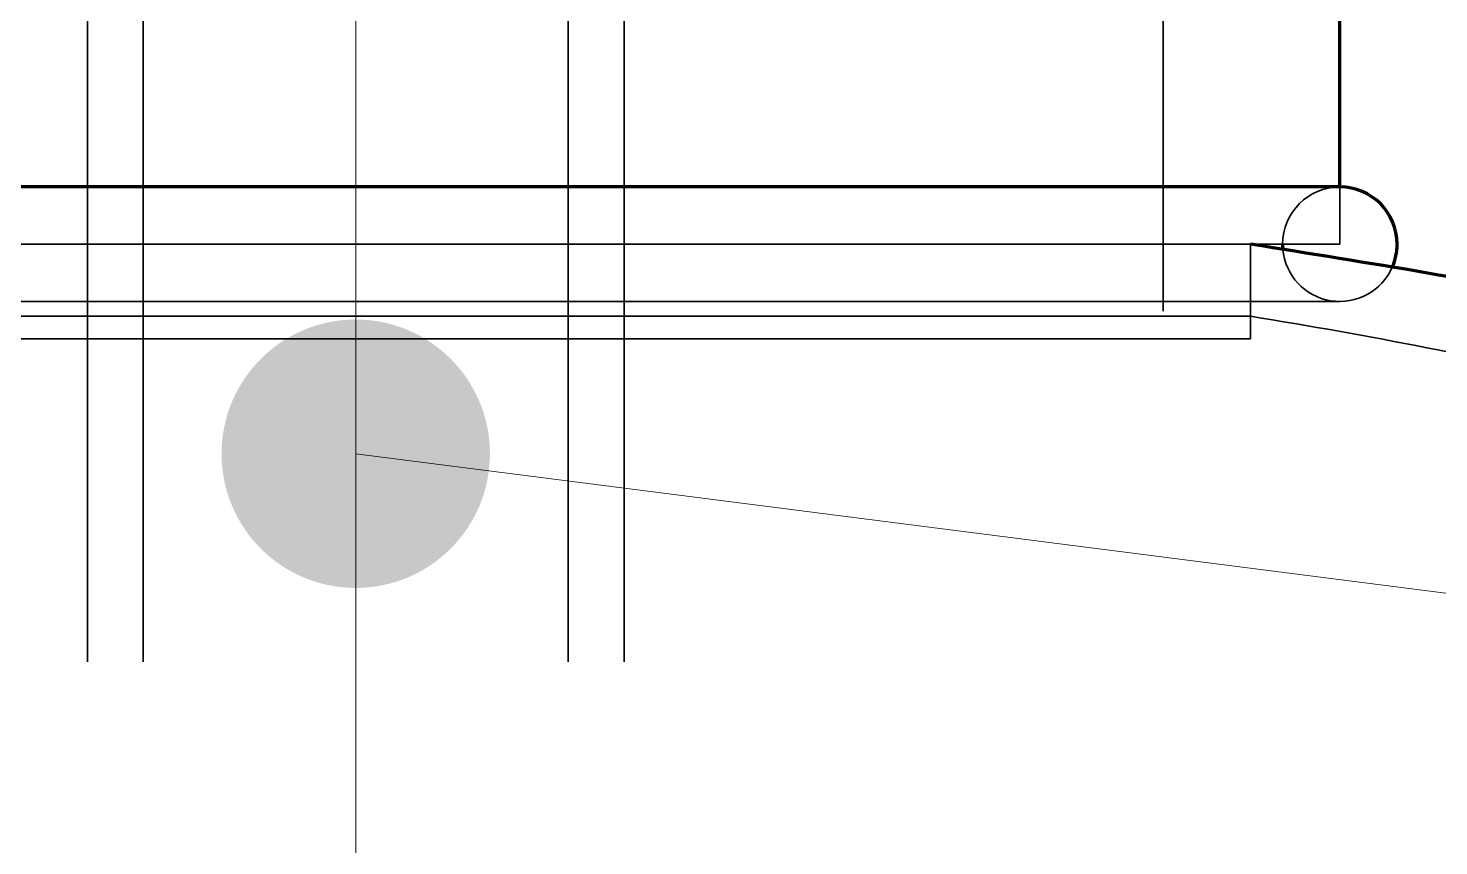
# Model space of a CAD drawing. Header units: millimetres. Extents: x 0 to 2382, y 0 to 420.
# Drawn here: x 161.54 to 167.84, y 298.5 to 302.15 of the extents above; entities that cross this region are included whole.
import ezdxf

# ---------------------------------------------------------------- set-up
doc = ezdxf.new("R2010")
doc.units = ezdxf.units.MM
doc.linetypes.add('IRAM-E-TRAZOS', pattern=[5, 4, -1])
doc.linetypes.add('IRAM-F-TRAZO-PUNTO', pattern=[20, 15, -2, 1, -2])
for name, color, linetype, lineweight in [('01-VISIBLE', 7, 'CONTINUOUS', 70), ('02-OCULTA', 4, 'IRAM-E-TRAZOS', 35), ('03-EJE', 1, 'IRAM-F-TRAZO-PUNTO', 18), ('08-FINA', 5, 'CONTINUOUS', 18)]:
    doc.layers.add(name, color=color, linetype=linetype, lineweight=lineweight)

msp = doc.modelspace()

# ---------------------------------------------------------------- hatches: boundary and pattern name
at = {"layer": '08-FINA'}
h = msp.add_hatch(color=7, dxfattribs=at)
h.dxf.hatch_style = 1
edge = h.paths.add_edge_path()
edge.add_arc((163, 300.25), 0.6, 0, 360)

# ---------------------------------------------------------------- linework, layer by layer
at = {"layer": '01-VISIBLE'}
msp.add_line((167.4, 301.4429), (167.4, 302.8869), dxfattribs=at)
for points in [[(167.4, 301.4429), (167.35, 301.4429), (167.3, 301.4429), (167.25, 301.4429), (167.2, 301.4429), (167.15, 301.4429), (167.1, 301.4429), (167.05, 301.4429), (167, 301.4429), (166.95, 301.4429), (166.9, 301.4429), (166.85, 301.4429), (166.8, 301.4429), (166.75, 301.4429), (166.7, 301.4429), (166.65, 301.4429), (166.6, 301.4429), (166.55, 301.4429), (166.5, 301.4429), (166.45, 301.4429), (166.4, 301.4429), (166.35, 301.4429), (166.3, 301.4429), (166.25, 301.4429), (166.2, 301.4429), (166.15, 301.4429), (166.1, 301.4429), (166.05, 301.4429), (166, 301.4429), (165.95, 301.4429), (165.9, 301.4429), (165.85, 301.4429), (165.8, 301.4429), (165.75, 301.4429), (165.7, 301.4429), (165.65, 301.4429), (165.6, 301.4429), (165.55, 301.4429), (165.5, 301.4429), (165.45, 301.4429), (165.4, 301.4429), (165.35, 301.4429), (165.3, 301.4429), (165.25, 301.4429), (165.2, 301.4429), (165.15, 301.4429), (165.1, 301.4429), (165.05, 301.4429), (165, 301.4429), (164.95, 301.4429), (164.9, 301.4429), (164.85, 301.4429), (164.8, 301.4429), (164.75, 301.4429), (164.7, 301.4429), (164.65, 301.4429), (164.6, 301.4429), (164.55, 301.4429), (164.5, 301.4429), (164.45, 301.4429), (164.4, 301.4429), (164.35, 301.4429), (164.3, 301.4429), (164.25, 301.4429), (164.2, 301.4429), (164.15, 301.4429), (164.1, 301.4429), (164.05, 301.4429), (164, 301.4429), (163.95, 301.4429), (163.9, 301.4429), (163.85, 301.4429), (163.8, 301.4429), (163.75, 301.4429), (163.7, 301.4429), (163.65, 301.4429), (163.6, 301.4429), (163.55, 301.4429), (163.5, 301.4429), (163.45, 301.4429), (163.4, 301.4429), (163.35, 301.4429), (163.3, 301.4429), (163.25, 301.4429), (163.2, 301.4429), (163.15, 301.4429), (163.1, 301.4429), (163.05, 301.4429), (163, 301.4429), (162.95, 301.4429), (162.9, 301.4429), (162.85, 301.4429), (162.8, 301.4429), (162.75, 301.4429), (162.7, 301.4429), (162.65, 301.4429), (162.6, 301.4429), (162.55, 301.4429), (162.5, 301.4429), (162.45, 301.4429), (162.4, 301.4429), (162.35, 301.4429), (162.3, 301.4429), (162.25, 301.4429), (162.2, 301.4429), (162.15, 301.4429), (162.1, 301.4429), (162.05, 301.4429), (162, 301.4429), (161.95, 301.4429), (161.9, 301.4429), (161.85, 301.4429), (161.8, 301.4429), (161.75, 301.4429), (161.7, 301.4429), (161.65, 301.4429), (161.6, 301.4429), (161.55, 301.4429), (161.5, 301.4429)], [(167.8907, 301.0402), (167.8414, 301.0489), (167.792, 301.0575), (167.7426, 301.066), (167.6933, 301.0744), (167.6438, 301.0826), (167.5944, 301.0909), (167.545, 301.099), (167.4956, 301.1071), (167.4461, 301.1152), (167.3967, 301.1232), (167.3472, 301.1313), (167.2978, 301.1392), (167.2483, 301.1472), (167.1989, 301.1551), (167.1494, 301.1631), (167.0999, 301.171), (167.0505, 301.1789), (167.001, 301.1867)]]:
    msp.add_lwpolyline(points, dxfattribs=at)
for start, end in [(0, 90), (180, -174.81435), (-23.65079, 0)]:
    msp.add_arc((167.4, 301.1869), 0.256, start, end, dxfattribs=at)
at = {"layer": '02-OCULTA'}
for p, q in [((166.61, 304.8869), (166.61, 300.7644)), ((161.8, 219.32), (161.8, 303.2669)), ((162.05, 219.32), (162.05, 303.2669)), ((163.95, 219.32), (163.95, 303.2669)), ((164.2, 219.32), (164.2, 303.2669)), ((167.4, 301.1869), (167.4, 301.4429)), ((167, 301.1869), (167, 300.8644)), ((167.001, 300.7644), (167.001, 301.1869))]:
    msp.add_line(p, q, dxfattribs=at)
for points in [[(167.4, 301.4429), (167.35, 301.4429), (167.3, 301.4429), (167.25, 301.4429), (167.2, 301.4429), (167.15, 301.4429), (167.1, 301.4429), (167.05, 301.4429), (167, 301.4429), (166.95, 301.4429), (166.9, 301.4429), (166.85, 301.4429), (166.8, 301.4429), (166.75, 301.4429), (166.7, 301.4429), (166.65, 301.4429), (166.6, 301.4429), (166.55, 301.4429), (166.5, 301.4429), (166.45, 301.4429), (166.4, 301.4429), (166.35, 301.4429), (166.3, 301.4429), (166.25, 301.4429), (166.2, 301.4429), (166.15, 301.4429), (166.1, 301.4429), (166.05, 301.4429), (166, 301.4429), (165.95, 301.4429), (165.9, 301.4429), (165.85, 301.4429), (165.8, 301.4429), (165.75, 301.4429), (165.7, 301.4429), (165.65, 301.4429), (165.6, 301.4429), (165.55, 301.4429), (165.5, 301.4429), (165.45, 301.4429), (165.4, 301.4429), (165.35, 301.4429), (165.3, 301.4429), (165.25, 301.4429), (165.2, 301.4429), (165.15, 301.4429), (165.1, 301.4429), (165.05, 301.4429), (165, 301.4429), (164.95, 301.4429), (164.9, 301.4429), (164.85, 301.4429), (164.8, 301.4429), (164.75, 301.4429), (164.7, 301.4429), (164.65, 301.4429), (164.6, 301.4429), (164.55, 301.4429), (164.5, 301.4429), (164.45, 301.4429), (164.4, 301.4429), (164.35, 301.4429), (164.3, 301.4429), (164.25, 301.4429), (164.2, 301.4429), (164.15, 301.4429), (164.1, 301.4429), (164.05, 301.4429), (164, 301.4429), (163.95, 301.4429), (163.9, 301.4429), (163.85, 301.4429), (163.8, 301.4429), (163.75, 301.4429), (163.7, 301.4429), (163.65, 301.4429), (163.6, 301.4429), (163.55, 301.4429), (163.5, 301.4429), (163.45, 301.4429), (163.4, 301.4429), (163.35, 301.4429), (163.3, 301.4429), (163.25, 301.4429), (163.2, 301.4429), (163.15, 301.4429), (163.1, 301.4429), (163.05, 301.4429), (163, 301.4429), (162.95, 301.4429), (162.9, 301.4429), (162.85, 301.4429), (162.8, 301.4429), (162.75, 301.4429), (162.7, 301.4429), (162.65, 301.4429), (162.6, 301.4429), (162.55, 301.4429), (162.5, 301.4429), (162.45, 301.4429), (162.4, 301.4429), (162.35, 301.4429), (162.3, 301.4429), (162.25, 301.4429), (162.2, 301.4429), (162.15, 301.4429), (162.1, 301.4429), (162.05, 301.4429), (162, 301.4429), (161.95, 301.4429), (161.9, 301.4429), (161.85, 301.4429), (161.8, 301.4429), (161.75, 301.4429), (161.7, 301.4429), (161.65, 301.4429), (161.6, 301.4429), (161.55, 301.4429), (161.5, 301.4429)], [(167.001, 301.1869), (166.951, 301.1869), (166.901, 301.1869), (166.851, 301.1869), (166.801, 301.1869), (166.7509, 301.1869), (166.7009, 301.1869), (166.6509, 301.1869), (166.6009, 301.1869), (166.5509, 301.1869), (166.5009, 301.1869), (166.4509, 301.1869), (166.4009, 301.1869), (166.3508, 301.1869), (166.3008, 301.1869), (166.2508, 301.1869), (166.2008, 301.1869), (166.1508, 301.1869), (166.1008, 301.1869), (166.0508, 301.1869), (166.0008, 301.1869), (165.9507, 301.1869), (165.9007, 301.1869), (165.8507, 301.1869), (165.8007, 301.1869), (165.7507, 301.1869), (165.7007, 301.1869), (165.6507, 301.1869), (165.6007, 301.1869), (165.5506, 301.1869), (165.5006, 301.1869), (165.4506, 301.1869), (165.4006, 301.1869), (165.3506, 301.1869), (165.3006, 301.1869), (165.2506, 301.1869), (165.2006, 301.1869), (165.1505, 301.1869), (165.1005, 301.1869), (165.0505, 301.1869), (165.0005, 301.1869), (164.9505, 301.1869), (164.9005, 301.1869), (164.8505, 301.1869), (164.8005, 301.1869), (164.7504, 301.1869), (164.7004, 301.1869), (164.6504, 301.1869), (164.6004, 301.1869), (164.5504, 301.1869), (164.5004, 301.1869), (164.4504, 301.1869), (164.4004, 301.1869), (164.3503, 301.1869), (164.3003, 301.1869), (164.2503, 301.1869), (164.2003, 301.1869), (164.1503, 301.1869), (164.1003, 301.1869), (164.0503, 301.1869), (164.0003, 301.1869), (163.9502, 301.1869), (163.9002, 301.1869), (163.8502, 301.1869), (163.8002, 301.1869), (163.7502, 301.1869), (163.7002, 301.1869), (163.6502, 301.1869), (163.6002, 301.1869), (163.5501, 301.1869), (163.5001, 301.1869), (163.4501, 301.1869), (163.4001, 301.1869), (163.3501, 301.1869), (163.3001, 301.1869), (163.2501, 301.1869), (163.2001, 301.1869), (163.15, 301.1869), (163.1, 301.1869), (163.05, 301.1869), (163, 301.1869), (162.95, 301.1869), (162.9, 301.1869), (162.85, 301.1869), (162.8, 301.1869), (162.7499, 301.1869), (162.6999, 301.1869), (162.6499, 301.1869), (162.5999, 301.1869), (162.5499, 301.1869), (162.4999, 301.1869), (162.4499, 301.1869), (162.3999, 301.1869), (162.3498, 301.1869), (162.2998, 301.1869), (162.2498, 301.1869), (162.1998, 301.1869), (162.1498, 301.1869), (162.0998, 301.1869), (162.0498, 301.1869), (161.9998, 301.1869), (161.9497, 301.1869), (161.8997, 301.1869), (161.8497, 301.1869), (161.7997, 301.1869), (161.7497, 301.1869), (161.6997, 301.1869), (161.6497, 301.1869), (161.5997, 301.1869), (161.5496, 301.1869), (161.4996, 301.1869)], [(161.4996, 301.1869), (161.5496, 301.1869), (161.5997, 301.1869), (161.6497, 301.1869), (161.6997, 301.1869), (161.7497, 301.1869), (161.7997, 301.1869), (161.8497, 301.1869), (161.8997, 301.1869), (161.9497, 301.1869), (161.9998, 301.1869), (162.0498, 301.1869), (162.0998, 301.1869), (162.1498, 301.1869), (162.1998, 301.1869), (162.2498, 301.1869), (162.2998, 301.1869), (162.3498, 301.1869), (162.3999, 301.1869), (162.4499, 301.1869), (162.4999, 301.1869), (162.5499, 301.1869), (162.5999, 301.1869), (162.6499, 301.1869), (162.6999, 301.1869), (162.7499, 301.1869), (162.8, 301.1869), (162.85, 301.1869), (162.9, 301.1869), (162.95, 301.1869), (163, 301.1869), (163.05, 301.1869), (163.1, 301.1869), (163.15, 301.1869), (163.2001, 301.1869), (163.2501, 301.1869), (163.3001, 301.1869), (163.3501, 301.1869), (163.4001, 301.1869), (163.4501, 301.1869), (163.5001, 301.1869), (163.5501, 301.1869), (163.6002, 301.1869), (163.6502, 301.1869), (163.7002, 301.1869), (163.7502, 301.1869), (163.8002, 301.1869), (163.8502, 301.1869), (163.9002, 301.1869), (163.9502, 301.1869), (164.0003, 301.1869), (164.0503, 301.1869), (164.1003, 301.1869), (164.1503, 301.1869), (164.2003, 301.1869), (164.2503, 301.1869), (164.3003, 301.1869), (164.3503, 301.1869), (164.4004, 301.1869), (164.4504, 301.1869), (164.5004, 301.1869), (164.5504, 301.1869), (164.6004, 301.1869), (164.6504, 301.1869), (164.7004, 301.1869), (164.7504, 301.1869), (164.8005, 301.1869), (164.8505, 301.1869), (164.9005, 301.1869), (164.9505, 301.1869), (165.0005, 301.1869), (165.0505, 301.1869), (165.1005, 301.1869), (165.1505, 301.1869), (165.2006, 301.1869), (165.2506, 301.1869), (165.3006, 301.1869), (165.3506, 301.1869), (165.4006, 301.1869), (165.4506, 301.1869), (165.5006, 301.1869), (165.5506, 301.1869), (165.6007, 301.1869), (165.6507, 301.1869), (165.7007, 301.1869), (165.7507, 301.1869), (165.8007, 301.1869), (165.8507, 301.1869), (165.9007, 301.1869), (165.9507, 301.1869), (166.0008, 301.1869), (166.0508, 301.1869), (166.1008, 301.1869), (166.1508, 301.1869), (166.2008, 301.1869), (166.2508, 301.1869), (166.3008, 301.1869), (166.3508, 301.1869), (166.4009, 301.1869), (166.4509, 301.1869), (166.5009, 301.1869), (166.5509, 301.1869), (166.6009, 301.1869), (166.6509, 301.1869), (166.7009, 301.1869), (166.7509, 301.1869), (166.801, 301.1869), (166.851, 301.1869), (166.901, 301.1869), (166.951, 301.1869), (167.001, 301.1869)], [(167, 301.1869), (166.95, 301.1869), (166.9, 301.1869), (166.85, 301.1869), (166.8, 301.1869), (166.75, 301.1869), (166.7, 301.1869), (166.65, 301.1869), (166.6, 301.1869), (166.55, 301.1869), (166.5, 301.1869), (166.45, 301.1869), (166.4, 301.1869), (166.35, 301.1869), (166.3, 301.1869), (166.25, 301.1869), (166.2, 301.1869), (166.15, 301.1869), (166.1, 301.1869), (166.05, 301.1869), (166, 301.1869), (165.95, 301.1869), (165.9, 301.1869), (165.85, 301.1869), (165.8, 301.1869), (165.75, 301.1869), (165.7, 301.1869), (165.65, 301.1869), (165.6, 301.1869), (165.55, 301.1869), (165.5, 301.1869), (165.45, 301.1869), (165.4, 301.1869), (165.35, 301.1869), (165.3, 301.1869), (165.25, 301.1869), (165.2, 301.1869), (165.15, 301.1869), (165.1, 301.1869), (165.05, 301.1869), (165, 301.1869), (164.95, 301.1869), (164.9, 301.1869), (164.85, 301.1869), (164.8, 301.1869), (164.75, 301.1869), (164.7, 301.1869), (164.65, 301.1869), (164.6, 301.1869), (164.55, 301.1869), (164.5, 301.1869), (164.45, 301.1869), (164.4, 301.1869), (164.35, 301.1869), (164.3, 301.1869), (164.25, 301.1869), (164.2, 301.1869), (164.15, 301.1869), (164.1, 301.1869), (164.05, 301.1869), (164, 301.1869), (163.95, 301.1869), (163.9, 301.1869), (163.85, 301.1869), (163.8, 301.1869), (163.75, 301.1869), (163.7, 301.1869), (163.65, 301.1869), (163.6, 301.1869), (163.55, 301.1869), (163.5, 301.1869), (163.45, 301.1869), (163.4, 301.1869), (163.35, 301.1869), (163.3, 301.1869), (163.25, 301.1869), (163.2, 301.1869), (163.15, 301.1869), (163.1, 301.1869), (163.05, 301.1869), (163, 301.1869), (162.95, 301.1869), (162.9, 301.1869), (162.85, 301.1869), (162.8, 301.1869), (162.75, 301.1869), (162.7, 301.1869), (162.65, 301.1869), (162.6, 301.1869), (162.55, 301.1869), (162.5, 301.1869), (162.45, 301.1869), (162.4, 301.1869), (162.35, 301.1869), (162.3, 301.1869), (162.25, 301.1869), (162.2, 301.1869), (162.15, 301.1869), (162.1, 301.1869), (162.05, 301.1869), (162, 301.1869), (161.95, 301.1869), (161.9, 301.1869), (161.85, 301.1869), (161.8, 301.1869), (161.75, 301.1869), (161.7, 301.1869), (161.65, 301.1869), (161.6, 301.1869), (161.55, 301.1869), (161.5, 301.1869)], [(161.5, 301.1869), (161.55, 301.1869), (161.6, 301.1869), (161.65, 301.1869), (161.7, 301.1869), (161.75, 301.1869), (161.8, 301.1869), (161.85, 301.1869), (161.9, 301.1869), (161.95, 301.1869), (162, 301.1869), (162.05, 301.1869), (162.1, 301.1869), (162.15, 301.1869), (162.2, 301.1869), (162.25, 301.1869), (162.3, 301.1869), (162.35, 301.1869), (162.4, 301.1869), (162.45, 301.1869), (162.5, 301.1869), (162.55, 301.1869), (162.6, 301.1869), (162.65, 301.1869), (162.7, 301.1869), (162.75, 301.1869), (162.8, 301.1869), (162.85, 301.1869), (162.9, 301.1869), (162.95, 301.1869), (163, 301.1869), (163.05, 301.1869), (163.1, 301.1869), (163.15, 301.1869), (163.2, 301.1869), (163.25, 301.1869), (163.3, 301.1869), (163.35, 301.1869), (163.4, 301.1869), (163.45, 301.1869), (163.5, 301.1869), (163.55, 301.1869), (163.6, 301.1869), (163.65, 301.1869), (163.7, 301.1869), (163.75, 301.1869), (163.8, 301.1869), (163.85, 301.1869), (163.9, 301.1869), (163.95, 301.1869), (164, 301.1869), (164.05, 301.1869), (164.1, 301.1869), (164.15, 301.1869), (164.2, 301.1869), (164.25, 301.1869), (164.3, 301.1869), (164.35, 301.1869), (164.4, 301.1869), (164.45, 301.1869), (164.5, 301.1869), (164.55, 301.1869), (164.6, 301.1869), (164.65, 301.1869), (164.7, 301.1869), (164.75, 301.1869), (164.8, 301.1869), (164.85, 301.1869), (164.9, 301.1869), (164.95, 301.1869), (165, 301.1869), (165.05, 301.1869), (165.1, 301.1869), (165.15, 301.1869), (165.2, 301.1869), (165.25, 301.1869), (165.3, 301.1869), (165.35, 301.1869), (165.4, 301.1869), (165.45, 301.1869), (165.5, 301.1869), (165.55, 301.1869), (165.6, 301.1869), (165.65, 301.1869), (165.7, 301.1869), (165.75, 301.1869), (165.8, 301.1869), (165.85, 301.1869), (165.9, 301.1869), (165.95, 301.1869), (166, 301.1869), (166.05, 301.1869), (166.1, 301.1869), (166.15, 301.1869), (166.2, 301.1869), (166.25, 301.1869), (166.3, 301.1869), (166.35, 301.1869), (166.4, 301.1869), (166.45, 301.1869), (166.5, 301.1869), (166.55, 301.1869), (166.6, 301.1869), (166.65, 301.1869), (166.7, 301.1869), (166.75, 301.1869), (166.8, 301.1869), (166.85, 301.1869), (166.9, 301.1869), (166.95, 301.1869), (167, 301.1869)], [(167.4, 301.1869), (167.35, 301.1869), (167.3, 301.1869), (167.25, 301.1869), (167.2, 301.1869), (167.15, 301.1869), (167.1, 301.1869), (167.05, 301.1869), (167, 301.1869), (166.95, 301.1869), (166.9, 301.1869), (166.85, 301.1869), (166.8, 301.1869), (166.75, 301.1869), (166.7, 301.1869), (166.65, 301.1869), (166.6, 301.1869), (166.55, 301.1869), (166.5, 301.1869), (166.45, 301.1869), (166.4, 301.1869), (166.35, 301.1869), (166.3, 301.1869), (166.25, 301.1869), (166.2, 301.1869), (166.15, 301.1869), (166.1, 301.1869), (166.05, 301.1869), (166, 301.1869), (165.95, 301.1869), (165.9, 301.1869), (165.85, 301.1869), (165.8, 301.1869), (165.75, 301.1869), (165.7, 301.1869), (165.65, 301.1869), (165.6, 301.1869), (165.55, 301.1869), (165.5, 301.1869), (165.45, 301.1869), (165.4, 301.1869), (165.35, 301.1869), (165.3, 301.1869), (165.25, 301.1869), (165.2, 301.1869), (165.15, 301.1869), (165.1, 301.1869), (165.05, 301.1869), (165, 301.1869), (164.95, 301.1869), (164.9, 301.1869), (164.85, 301.1869), (164.8, 301.1869), (164.75, 301.1869), (164.7, 301.1869), (164.65, 301.1869), (164.6, 301.1869), (164.55, 301.1869), (164.5, 301.1869), (164.45, 301.1869), (164.4, 301.1869), (164.35, 301.1869), (164.3, 301.1869), (164.25, 301.1869), (164.2, 301.1869), (164.15, 301.1869), (164.1, 301.1869), (164.05, 301.1869), (164, 301.1869), (163.95, 301.1869), (163.9, 301.1869), (163.85, 301.1869), (163.8, 301.1869), (163.75, 301.1869), (163.7, 301.1869), (163.65, 301.1869), (163.6, 301.1869), (163.55, 301.1869), (163.5, 301.1869), (163.45, 301.1869), (163.4, 301.1869), (163.35, 301.1869), (163.3, 301.1869), (163.25, 301.1869), (163.2, 301.1869), (163.15, 301.1869), (163.1, 301.1869), (163.05, 301.1869), (163, 301.1869), (162.95, 301.1869), (162.9, 301.1869), (162.85, 301.1869), (162.8, 301.1869), (162.75, 301.1869), (162.7, 301.1869), (162.65, 301.1869), (162.6, 301.1869), (162.55, 301.1869), (162.5, 301.1869), (162.45, 301.1869), (162.4, 301.1869), (162.35, 301.1869), (162.3, 301.1869), (162.25, 301.1869), (162.2, 301.1869), (162.15, 301.1869), (162.1, 301.1869), (162.05, 301.1869), (162, 301.1869), (161.95, 301.1869), (161.9, 301.1869), (161.85, 301.1869), (161.8, 301.1869), (161.75, 301.1869), (161.7, 301.1869), (161.65, 301.1869), (161.6, 301.1869), (161.55, 301.1869), (161.5, 301.1869)], [(161.5, 301.1869), (161.55, 301.1869), (161.6, 301.1869), (161.65, 301.1869), (161.7, 301.1869), (161.75, 301.1869), (161.8, 301.1869), (161.85, 301.1869), (161.9, 301.1869), (161.95, 301.1869), (162, 301.1869), (162.05, 301.1869), (162.1, 301.1869), (162.15, 301.1869), (162.2, 301.1869), (162.25, 301.1869), (162.3, 301.1869), (162.35, 301.1869), (162.4, 301.1869), (162.45, 301.1869), (162.5, 301.1869), (162.55, 301.1869), (162.6, 301.1869), (162.65, 301.1869), (162.7, 301.1869), (162.75, 301.1869), (162.8, 301.1869), (162.85, 301.1869), (162.9, 301.1869), (162.95, 301.1869), (163, 301.1869), (163.05, 301.1869), (163.1, 301.1869), (163.15, 301.1869), (163.2, 301.1869), (163.25, 301.1869), (163.3, 301.1869), (163.35, 301.1869), (163.4, 301.1869), (163.45, 301.1869), (163.5, 301.1869), (163.55, 301.1869), (163.6, 301.1869), (163.65, 301.1869), (163.7, 301.1869), (163.75, 301.1869), (163.8, 301.1869), (163.85, 301.1869), (163.9, 301.1869), (163.95, 301.1869), (164, 301.1869), (164.05, 301.1869), (164.1, 301.1869), (164.15, 301.1869), (164.2, 301.1869), (164.25, 301.1869), (164.3, 301.1869), (164.35, 301.1869), (164.4, 301.1869), (164.45, 301.1869), (164.5, 301.1869), (164.55, 301.1869), (164.6, 301.1869), (164.65, 301.1869), (164.7, 301.1869), (164.75, 301.1869), (164.8, 301.1869), (164.85, 301.1869), (164.9, 301.1869), (164.95, 301.1869), (165, 301.1869), (165.05, 301.1869), (165.1, 301.1869), (165.15, 301.1869), (165.2, 301.1869), (165.25, 301.1869), (165.3, 301.1869), (165.35, 301.1869), (165.4, 301.1869), (165.45, 301.1869), (165.5, 301.1869), (165.55, 301.1869), (165.6, 301.1869), (165.65, 301.1869), (165.7, 301.1869), (165.75, 301.1869), (165.8, 301.1869), (165.85, 301.1869), (165.9, 301.1869), (165.95, 301.1869), (166, 301.1869), (166.05, 301.1869), (166.1, 301.1869), (166.15, 301.1869), (166.2, 301.1869), (166.25, 301.1869), (166.3, 301.1869), (166.35, 301.1869), (166.4, 301.1869), (166.45, 301.1869), (166.5, 301.1869), (166.55, 301.1869), (166.6, 301.1869), (166.65, 301.1869), (166.7, 301.1869), (166.75, 301.1869), (166.8, 301.1869), (166.85, 301.1869), (166.9, 301.1869), (166.95, 301.1869), (167, 301.1869), (167.05, 301.1869), (167.1, 301.1869), (167.15, 301.1869), (167.2, 301.1869), (167.25, 301.1869), (167.3, 301.1869), (167.35, 301.1869), (167.4, 301.1869)], [(167.001, 301.1867), (167.0008, 301.1868), (167.0007, 301.1868), (167.0005, 301.1868), (167.0003, 301.1869), (167.0002, 301.1869), (167, 301.1869)], [(161.5, 300.9309), (161.55, 300.9309), (161.6, 300.9309), (161.65, 300.9309), (161.7, 300.9309), (161.75, 300.9309), (161.8, 300.9309), (161.85, 300.9309), (161.9, 300.9309), (161.95, 300.9309), (162, 300.9309), (162.05, 300.9309), (162.1, 300.9309), (162.15, 300.9309), (162.2, 300.9309), (162.25, 300.9309), (162.3, 300.9309), (162.35, 300.9309), (162.4, 300.9309), (162.45, 300.9309), (162.5, 300.9309), (162.55, 300.9309), (162.6, 300.9309), (162.65, 300.9309), (162.7, 300.9309), (162.75, 300.9309), (162.8, 300.9309), (162.85, 300.9309), (162.9, 300.9309), (162.95, 300.9309), (163, 300.9309), (163.05, 300.9309), (163.1, 300.9309), (163.15, 300.9309), (163.2, 300.9309), (163.25, 300.9309), (163.3, 300.9309), (163.35, 300.9309), (163.4, 300.9309), (163.45, 300.9309), (163.5, 300.9309), (163.55, 300.9309), (163.6, 300.9309), (163.65, 300.9309), (163.7, 300.9309), (163.75, 300.9309), (163.8, 300.9309), (163.85, 300.9309), (163.9, 300.9309), (163.95, 300.9309), (164, 300.9309), (164.05, 300.9309), (164.1, 300.9309), (164.15, 300.9309), (164.2, 300.9309), (164.25, 300.9309), (164.3, 300.9309), (164.35, 300.9309), (164.4, 300.9309), (164.45, 300.9309), (164.5, 300.9309), (164.55, 300.9309), (164.6, 300.9309), (164.65, 300.9309), (164.7, 300.9309), (164.75, 300.9309), (164.8, 300.9309), (164.85, 300.9309), (164.9, 300.9309), (164.95, 300.9309), (165, 300.9309), (165.05, 300.9309), (165.1, 300.9309), (165.15, 300.9309), (165.2, 300.9309), (165.25, 300.9309), (165.3, 300.9309), (165.35, 300.9309), (165.4, 300.9309), (165.45, 300.9309), (165.5, 300.9309), (165.55, 300.9309), (165.6, 300.9309), (165.65, 300.9309), (165.7, 300.9309), (165.75, 300.9309), (165.8, 300.9309), (165.85, 300.9309), (165.9, 300.9309), (165.95, 300.9309), (166, 300.9309), (166.05, 300.9309), (166.1, 300.9309), (166.15, 300.9309), (166.2, 300.9309), (166.25, 300.9309), (166.3, 300.9309), (166.35, 300.9309), (166.4, 300.9309), (166.45, 300.9309), (166.5, 300.9309), (166.55, 300.9309), (166.6, 300.9309), (166.65, 300.9309), (166.7, 300.9309), (166.75, 300.9309), (166.8, 300.9309), (166.85, 300.9309), (166.9, 300.9309), (166.95, 300.9309), (167, 300.9309), (167.05, 300.9309), (167.1, 300.9309), (167.15, 300.9309), (167.2, 300.9309), (167.25, 300.9309), (167.3, 300.9309), (167.35, 300.9309), (167.4, 300.9309)], [(161.5, 300.9309), (161.55, 300.9309), (161.6, 300.9309), (161.65, 300.9309), (161.7, 300.9309), (161.75, 300.9309), (161.8, 300.9309), (161.85, 300.9309), (161.9, 300.9309), (161.95, 300.9309), (162, 300.9309), (162.05, 300.9309), (162.1, 300.9309), (162.15, 300.9309), (162.2, 300.9309), (162.25, 300.9309), (162.3, 300.9309), (162.35, 300.9309), (162.4, 300.9309), (162.45, 300.9309), (162.5, 300.9309), (162.55, 300.9309), (162.6, 300.9309), (162.65, 300.9309), (162.7, 300.9309), (162.75, 300.9309), (162.8, 300.9309), (162.85, 300.9309), (162.9, 300.9309), (162.95, 300.9309), (163, 300.9309), (163.05, 300.9309), (163.1, 300.9309), (163.15, 300.9309), (163.2, 300.9309), (163.25, 300.9309), (163.3, 300.9309), (163.35, 300.9309), (163.4, 300.9309), (163.45, 300.9309), (163.5, 300.9309), (163.55, 300.9309), (163.6, 300.9309), (163.65, 300.9309), (163.7, 300.9309), (163.75, 300.9309), (163.8, 300.9309), (163.85, 300.9309), (163.9, 300.9309), (163.95, 300.9309), (164, 300.9309), (164.05, 300.9309), (164.1, 300.9309), (164.15, 300.9309), (164.2, 300.9309), (164.25, 300.9309), (164.3, 300.9309), (164.35, 300.9309), (164.4, 300.9309), (164.45, 300.9309), (164.5, 300.9309), (164.55, 300.9309), (164.6, 300.9309), (164.65, 300.9309), (164.7, 300.9309), (164.75, 300.9309), (164.8, 300.9309), (164.85, 300.9309), (164.9, 300.9309), (164.95, 300.9309), (165, 300.9309), (165.05, 300.9309), (165.1, 300.9309), (165.15, 300.9309), (165.2, 300.9309), (165.25, 300.9309), (165.3, 300.9309), (165.35, 300.9309), (165.4, 300.9309), (165.45, 300.9309), (165.5, 300.9309), (165.55, 300.9309), (165.6, 300.9309), (165.65, 300.9309), (165.7, 300.9309), (165.75, 300.9309), (165.8, 300.9309), (165.85, 300.9309), (165.9, 300.9309), (165.95, 300.9309), (166, 300.9309), (166.05, 300.9309), (166.1, 300.9309), (166.15, 300.9309), (166.2, 300.9309), (166.25, 300.9309), (166.3, 300.9309), (166.35, 300.9309), (166.4, 300.9309), (166.45, 300.9309), (166.5, 300.9309), (166.55, 300.9309), (166.6, 300.9309), (166.65, 300.9309), (166.7, 300.9309), (166.75, 300.9309), (166.8, 300.9309), (166.85, 300.9309), (166.9, 300.9309), (166.95, 300.9309), (167, 300.9309), (167.05, 300.9309), (167.1, 300.9309), (167.15, 300.9309), (167.2, 300.9309), (167.25, 300.9309), (167.3, 300.9309), (167.35, 300.9309), (167.4, 300.9309)], [(167, 300.8644), (166.95, 300.8644), (166.9, 300.8644), (166.85, 300.8644), (166.8, 300.8644), (166.75, 300.8644), (166.7, 300.8644), (166.65, 300.8644), (166.6, 300.8644), (166.55, 300.8644), (166.5, 300.8644), (166.45, 300.8644), (166.4, 300.8644), (166.35, 300.8644), (166.3, 300.8644), (166.25, 300.8644), (166.2, 300.8644), (166.15, 300.8644), (166.1, 300.8644), (166.05, 300.8644), (166, 300.8644), (165.95, 300.8644), (165.9, 300.8644), (165.85, 300.8644), (165.8, 300.8644), (165.75, 300.8644), (165.7, 300.8644), (165.65, 300.8644), (165.6, 300.8644), (165.55, 300.8644), (165.5, 300.8644), (165.45, 300.8644), (165.4, 300.8644), (165.35, 300.8644), (165.3, 300.8644), (165.25, 300.8644), (165.2, 300.8644), (165.15, 300.8644), (165.1, 300.8644), (165.05, 300.8644), (165, 300.8644), (164.95, 300.8644), (164.9, 300.8644), (164.85, 300.8644), (164.8, 300.8644), (164.75, 300.8644), (164.7, 300.8644), (164.65, 300.8644), (164.6, 300.8644), (164.55, 300.8644), (164.5, 300.8644), (164.45, 300.8644), (164.4, 300.8644), (164.35, 300.8644), (164.3, 300.8644), (164.25, 300.8644), (164.2, 300.8644), (164.15, 300.8644), (164.1, 300.8644), (164.05, 300.8644), (164, 300.8644), (163.95, 300.8644), (163.9, 300.8644), (163.85, 300.8644), (163.8, 300.8644), (163.75, 300.8644), (163.7, 300.8644), (163.65, 300.8644), (163.6, 300.8644), (163.55, 300.8644), (163.5, 300.8644), (163.45, 300.8644), (163.4, 300.8644), (163.35, 300.8644), (163.3, 300.8644), (163.25, 300.8644), (163.2, 300.8644), (163.15, 300.8644), (163.1, 300.8644), (163.05, 300.8644), (163, 300.8644), (162.95, 300.8644), (162.9, 300.8644), (162.85, 300.8644), (162.8, 300.8644), (162.75, 300.8644), (162.7, 300.8644), (162.65, 300.8644), (162.6, 300.8644), (162.55, 300.8644), (162.5, 300.8644), (162.45, 300.8644), (162.4, 300.8644), (162.35, 300.8644), (162.3, 300.8644), (162.25, 300.8644), (162.2, 300.8644), (162.15, 300.8644), (162.1, 300.8644), (162.05, 300.8644), (162, 300.8644), (161.95, 300.8644), (161.9, 300.8644), (161.85, 300.8644), (161.8, 300.8644), (161.75, 300.8644), (161.7, 300.8644), (161.65, 300.8644), (161.6, 300.8644), (161.55, 300.8644), (161.5, 300.8644)], [(161.5, 300.8644), (161.55, 300.8644), (161.6, 300.8644), (161.65, 300.8644), (161.7, 300.8644), (161.75, 300.8644), (161.8, 300.8644), (161.85, 300.8644), (161.9, 300.8644), (161.95, 300.8644), (162, 300.8644), (162.05, 300.8644), (162.1, 300.8644), (162.15, 300.8644), (162.2, 300.8644), (162.25, 300.8644), (162.3, 300.8644), (162.35, 300.8644), (162.4, 300.8644), (162.45, 300.8644), (162.5, 300.8644), (162.55, 300.8644), (162.6, 300.8644), (162.65, 300.8644), (162.7, 300.8644), (162.75, 300.8644), (162.8, 300.8644), (162.85, 300.8644), (162.9, 300.8644), (162.95, 300.8644), (163, 300.8644), (163.05, 300.8644), (163.1, 300.8644), (163.15, 300.8644), (163.2, 300.8644), (163.25, 300.8644), (163.3, 300.8644), (163.35, 300.8644), (163.4, 300.8644), (163.45, 300.8644), (163.5, 300.8644), (163.55, 300.8644), (163.6, 300.8644), (163.65, 300.8644), (163.7, 300.8644), (163.75, 300.8644), (163.8, 300.8644), (163.85, 300.8644), (163.9, 300.8644), (163.95, 300.8644), (164, 300.8644), (164.05, 300.8644), (164.1, 300.8644), (164.15, 300.8644), (164.2, 300.8644), (164.25, 300.8644), (164.3, 300.8644), (164.35, 300.8644), (164.4, 300.8644), (164.45, 300.8644), (164.5, 300.8644), (164.55, 300.8644), (164.6, 300.8644), (164.65, 300.8644), (164.7, 300.8644), (164.75, 300.8644), (164.8, 300.8644), (164.85, 300.8644), (164.9, 300.8644), (164.95, 300.8644), (165, 300.8644), (165.05, 300.8644), (165.1, 300.8644), (165.15, 300.8644), (165.2, 300.8644), (165.25, 300.8644), (165.3, 300.8644), (165.35, 300.8644), (165.4, 300.8644), (165.45, 300.8644), (165.5, 300.8644), (165.55, 300.8644), (165.6, 300.8644), (165.65, 300.8644), (165.7, 300.8644), (165.75, 300.8644), (165.8, 300.8644), (165.85, 300.8644), (165.9, 300.8644), (165.95, 300.8644), (166, 300.8644), (166.05, 300.8644), (166.1, 300.8644), (166.15, 300.8644), (166.2, 300.8644), (166.25, 300.8644), (166.3, 300.8644), (166.35, 300.8644), (166.4, 300.8644), (166.45, 300.8644), (166.5, 300.8644), (166.55, 300.8644), (166.6, 300.8644), (166.65, 300.8644), (166.7, 300.8644), (166.75, 300.8644), (166.8, 300.8644), (166.85, 300.8644), (166.9, 300.8644), (166.95, 300.8644), (167, 300.8644)], [(167, 300.8644), (167.0495, 300.8564), (167.0989, 300.8483), (167.1484, 300.8401), (167.1978, 300.8318), (167.2472, 300.8234), (167.2966, 300.8149), (167.3459, 300.8062), (167.3953, 300.7975), (167.4446, 300.7887), (167.4939, 300.7798), (167.5432, 300.7708), (167.5925, 300.7616), (167.6418, 300.7524), (167.691, 300.7431), (167.7402, 300.7336), (167.7894, 300.7241), (167.8386, 300.7144), (167.8877, 300.7047)], [(166.61, 300.7644), (166.5599, 300.7644), (166.5097, 300.7644), (166.4596, 300.7644), (166.4094, 300.7644), (166.3593, 300.7644), (166.3092, 300.7644), (166.259, 300.7644), (166.2089, 300.7644), (166.1588, 300.7644), (166.1086, 300.7644), (166.0585, 300.7644), (166.0083, 300.7644), (165.9582, 300.7644), (165.9081, 300.7644), (165.8579, 300.7644), (165.8078, 300.7644), (165.7576, 300.7644), (165.7075, 300.7644), (165.6574, 300.7644), (165.6072, 300.7644), (165.5571, 300.7644), (165.5069, 300.7644), (165.4568, 300.7644), (165.4067, 300.7644), (165.3565, 300.7644), (165.3064, 300.7644), (165.2563, 300.7644), (165.2061, 300.7644), (165.156, 300.7644), (165.1058, 300.7644), (165.0557, 300.7644), (165.0056, 300.7644), (164.9554, 300.7644), (164.9053, 300.7644), (164.8551, 300.7644), (164.805, 300.7644), (164.7549, 300.7644), (164.7047, 300.7644), (164.6546, 300.7644), (164.6044, 300.7644), (164.5543, 300.7644), (164.5042, 300.7644), (164.454, 300.7644), (164.4039, 300.7644), (164.3538, 300.7644), (164.3036, 300.7644), (164.2535, 300.7644), (164.2033, 300.7644), (164.1532, 300.7644), (164.1031, 300.7644), (164.0529, 300.7644), (164.0028, 300.7644), (163.9526, 300.7644), (163.9025, 300.7644), (163.8524, 300.7644), (163.8022, 300.7644), (163.7521, 300.7644), (163.7019, 300.7644), (163.6518, 300.7644), (163.6017, 300.7644), (163.5515, 300.7644), (163.5014, 300.7644), (163.4513, 300.7644), (163.4011, 300.7644), (163.351, 300.7644), (163.3008, 300.7644), (163.2507, 300.7644), (163.2006, 300.7644), (163.1504, 300.7644), (163.1003, 300.7644), (163.0501, 300.7644), (163, 300.7644), (162.9499, 300.7644), (162.8997, 300.7644), (162.8496, 300.7644), (162.7994, 300.7644), (162.7493, 300.7644), (162.6992, 300.7644), (162.649, 300.7644), (162.5989, 300.7644), (162.5488, 300.7644), (162.4986, 300.7644), (162.4485, 300.7644), (162.3983, 300.7644), (162.3482, 300.7644), (162.2981, 300.7644), (162.2479, 300.7644), (162.1978, 300.7644), (162.1476, 300.7644), (162.0975, 300.7644), (162.0474, 300.7644), (161.9972, 300.7644), (161.9471, 300.7644), (161.8969, 300.7644), (161.8468, 300.7644), (161.7967, 300.7644), (161.7465, 300.7644), (161.6964, 300.7644), (161.6463, 300.7644), (161.5961, 300.7644), (161.546, 300.7644), (161.4958, 300.7644)], [(161.4958, 300.7644), (161.546, 300.7644), (161.5961, 300.7644), (161.6463, 300.7644), (161.6964, 300.7644), (161.7465, 300.7644), (161.7967, 300.7644), (161.8468, 300.7644), (161.8969, 300.7644), (161.9471, 300.7644), (161.9972, 300.7644), (162.0474, 300.7644), (162.0975, 300.7644), (162.1476, 300.7644), (162.1978, 300.7644), (162.2479, 300.7644), (162.2981, 300.7644), (162.3482, 300.7644), (162.3983, 300.7644), (162.4485, 300.7644), (162.4986, 300.7644), (162.5488, 300.7644), (162.5989, 300.7644), (162.649, 300.7644), (162.6992, 300.7644), (162.7493, 300.7644), (162.7994, 300.7644), (162.8496, 300.7644), (162.8997, 300.7644), (162.9499, 300.7644), (163, 300.7644), (163.0501, 300.7644), (163.1003, 300.7644), (163.1504, 300.7644), (163.2006, 300.7644), (163.2507, 300.7644), (163.3008, 300.7644), (163.351, 300.7644), (163.4011, 300.7644), (163.4513, 300.7644), (163.5014, 300.7644), (163.5515, 300.7644), (163.6017, 300.7644), (163.6518, 300.7644), (163.7019, 300.7644), (163.7521, 300.7644), (163.8022, 300.7644), (163.8524, 300.7644), (163.9025, 300.7644), (163.9526, 300.7644), (164.0028, 300.7644), (164.0529, 300.7644), (164.1031, 300.7644), (164.1532, 300.7644), (164.2033, 300.7644), (164.2535, 300.7644), (164.3036, 300.7644), (164.3538, 300.7644), (164.4039, 300.7644), (164.454, 300.7644), (164.5042, 300.7644), (164.5543, 300.7644), (164.6044, 300.7644), (164.6546, 300.7644), (164.7047, 300.7644), (164.7549, 300.7644), (164.805, 300.7644), (164.8551, 300.7644), (164.9053, 300.7644), (164.9554, 300.7644), (165.0056, 300.7644), (165.0557, 300.7644), (165.1058, 300.7644), (165.156, 300.7644), (165.2061, 300.7644), (165.2563, 300.7644), (165.3064, 300.7644), (165.3565, 300.7644), (165.4067, 300.7644), (165.4568, 300.7644), (165.5069, 300.7644), (165.5571, 300.7644), (165.6072, 300.7644), (165.6574, 300.7644), (165.7075, 300.7644), (165.7576, 300.7644), (165.8078, 300.7644), (165.8579, 300.7644), (165.9081, 300.7644), (165.9582, 300.7644), (166.0083, 300.7644), (166.0585, 300.7644), (166.1086, 300.7644), (166.1588, 300.7644), (166.2089, 300.7644), (166.259, 300.7644), (166.3092, 300.7644), (166.3593, 300.7644), (166.4094, 300.7644), (166.4596, 300.7644), (166.5097, 300.7644), (166.5599, 300.7644), (166.61, 300.7644)], [(167.001, 300.7644), (166.951, 300.7644), (166.901, 300.7644), (166.851, 300.7644), (166.801, 300.7644), (166.7509, 300.7644), (166.7009, 300.7644), (166.6509, 300.7644), (166.6009, 300.7644), (166.5509, 300.7644), (166.5009, 300.7644), (166.4509, 300.7644), (166.4009, 300.7644), (166.3508, 300.7644), (166.3008, 300.7644), (166.2508, 300.7644), (166.2008, 300.7644), (166.1508, 300.7644), (166.1008, 300.7644), (166.0508, 300.7644), (166.0008, 300.7644), (165.9507, 300.7644), (165.9007, 300.7644), (165.8507, 300.7644), (165.8007, 300.7644), (165.7507, 300.7644), (165.7007, 300.7644), (165.6507, 300.7644), (165.6007, 300.7644), (165.5506, 300.7644), (165.5006, 300.7644), (165.4506, 300.7644), (165.4006, 300.7644), (165.3506, 300.7644), (165.3006, 300.7644), (165.2506, 300.7644), (165.2006, 300.7644), (165.1505, 300.7644), (165.1005, 300.7644), (165.0505, 300.7644), (165.0005, 300.7644), (164.9505, 300.7644), (164.9005, 300.7644), (164.8505, 300.7644), (164.8005, 300.7644), (164.7504, 300.7644), (164.7004, 300.7644), (164.6504, 300.7644), (164.6004, 300.7644), (164.5504, 300.7644), (164.5004, 300.7644), (164.4504, 300.7644), (164.4004, 300.7644), (164.3503, 300.7644), (164.3003, 300.7644), (164.2503, 300.7644), (164.2003, 300.7644), (164.1503, 300.7644), (164.1003, 300.7644), (164.0503, 300.7644), (164.0003, 300.7644), (163.9502, 300.7644), (163.9002, 300.7644), (163.8502, 300.7644), (163.8002, 300.7644), (163.7502, 300.7644), (163.7002, 300.7644), (163.6502, 300.7644), (163.6002, 300.7644), (163.5501, 300.7644), (163.5001, 300.7644), (163.4501, 300.7644), (163.4001, 300.7644), (163.3501, 300.7644), (163.3001, 300.7644), (163.2501, 300.7644), (163.2001, 300.7644), (163.15, 300.7644), (163.1, 300.7644), (163.05, 300.7644), (163, 300.7644), (162.95, 300.7644), (162.9, 300.7644), (162.85, 300.7644), (162.8, 300.7644), (162.7499, 300.7644), (162.6999, 300.7644), (162.6499, 300.7644), (162.5999, 300.7644), (162.5499, 300.7644), (162.4999, 300.7644), (162.4499, 300.7644), (162.3999, 300.7644), (162.3498, 300.7644), (162.2998, 300.7644), (162.2498, 300.7644), (162.1998, 300.7644), (162.1498, 300.7644), (162.0998, 300.7644), (162.0498, 300.7644), (161.9998, 300.7644), (161.9497, 300.7644), (161.8997, 300.7644), (161.8497, 300.7644), (161.7997, 300.7644), (161.7497, 300.7644), (161.6997, 300.7644), (161.6497, 300.7644), (161.5997, 300.7644), (161.5496, 300.7644), (161.4996, 300.7644)], [(161.4996, 300.7644), (161.5496, 300.7644), (161.5997, 300.7644), (161.6497, 300.7644), (161.6997, 300.7644), (161.7497, 300.7644), (161.7997, 300.7644), (161.8497, 300.7644), (161.8997, 300.7644), (161.9497, 300.7644), (161.9998, 300.7644), (162.0498, 300.7644), (162.0998, 300.7644), (162.1498, 300.7644), (162.1998, 300.7644), (162.2498, 300.7644), (162.2998, 300.7644), (162.3498, 300.7644), (162.3999, 300.7644), (162.4499, 300.7644), (162.4999, 300.7644), (162.5499, 300.7644), (162.5999, 300.7644), (162.6499, 300.7644), (162.6999, 300.7644), (162.7499, 300.7644), (162.8, 300.7644), (162.85, 300.7644), (162.9, 300.7644), (162.95, 300.7644), (163, 300.7644), (163.05, 300.7644), (163.1, 300.7644), (163.15, 300.7644), (163.2001, 300.7644), (163.2501, 300.7644), (163.3001, 300.7644), (163.3501, 300.7644), (163.4001, 300.7644), (163.4501, 300.7644), (163.5001, 300.7644), (163.5501, 300.7644), (163.6002, 300.7644), (163.6502, 300.7644), (163.7002, 300.7644), (163.7502, 300.7644), (163.8002, 300.7644), (163.8502, 300.7644), (163.9002, 300.7644), (163.9502, 300.7644), (164.0003, 300.7644), (164.0503, 300.7644), (164.1003, 300.7644), (164.1503, 300.7644), (164.2003, 300.7644), (164.2503, 300.7644), (164.3003, 300.7644), (164.3503, 300.7644), (164.4004, 300.7644), (164.4504, 300.7644), (164.5004, 300.7644), (164.5504, 300.7644), (164.6004, 300.7644), (164.6504, 300.7644), (164.7004, 300.7644), (164.7504, 300.7644), (164.8005, 300.7644), (164.8505, 300.7644), (164.9005, 300.7644), (164.9505, 300.7644), (165.0005, 300.7644), (165.0505, 300.7644), (165.1005, 300.7644), (165.1505, 300.7644), (165.2006, 300.7644), (165.2506, 300.7644), (165.3006, 300.7644), (165.3506, 300.7644), (165.4006, 300.7644), (165.4506, 300.7644), (165.5006, 300.7644), (165.5506, 300.7644), (165.6007, 300.7644), (165.6507, 300.7644), (165.7007, 300.7644), (165.7507, 300.7644), (165.8007, 300.7644), (165.8507, 300.7644), (165.9007, 300.7644), (165.9507, 300.7644), (166.0008, 300.7644), (166.0508, 300.7644), (166.1008, 300.7644), (166.1508, 300.7644), (166.2008, 300.7644), (166.2508, 300.7644), (166.3008, 300.7644), (166.3508, 300.7644), (166.4009, 300.7644), (166.4509, 300.7644), (166.5009, 300.7644), (166.5509, 300.7644), (166.6009, 300.7644), (166.6509, 300.7644), (166.7009, 300.7644), (166.7509, 300.7644), (166.801, 300.7644), (166.851, 300.7644), (166.901, 300.7644), (166.951, 300.7644), (167.001, 300.7644)]]:
    msp.add_lwpolyline(points, dxfattribs=at)
for start, end in [(90, 180), (-174.81435, -23.65079)]:
    msp.add_arc((167.4, 301.1869), 0.256, start, end, dxfattribs=at)
at = {"layer": '03-EJE'}
msp.add_line((163, 216.2), (163, 315.1456), dxfattribs=at)
at = {"layer": '08-FINA'}
msp.add_line((204.0323, 295.007), (163, 300.25), dxfattribs=at)

doc.saveas('drawing.dxf')
